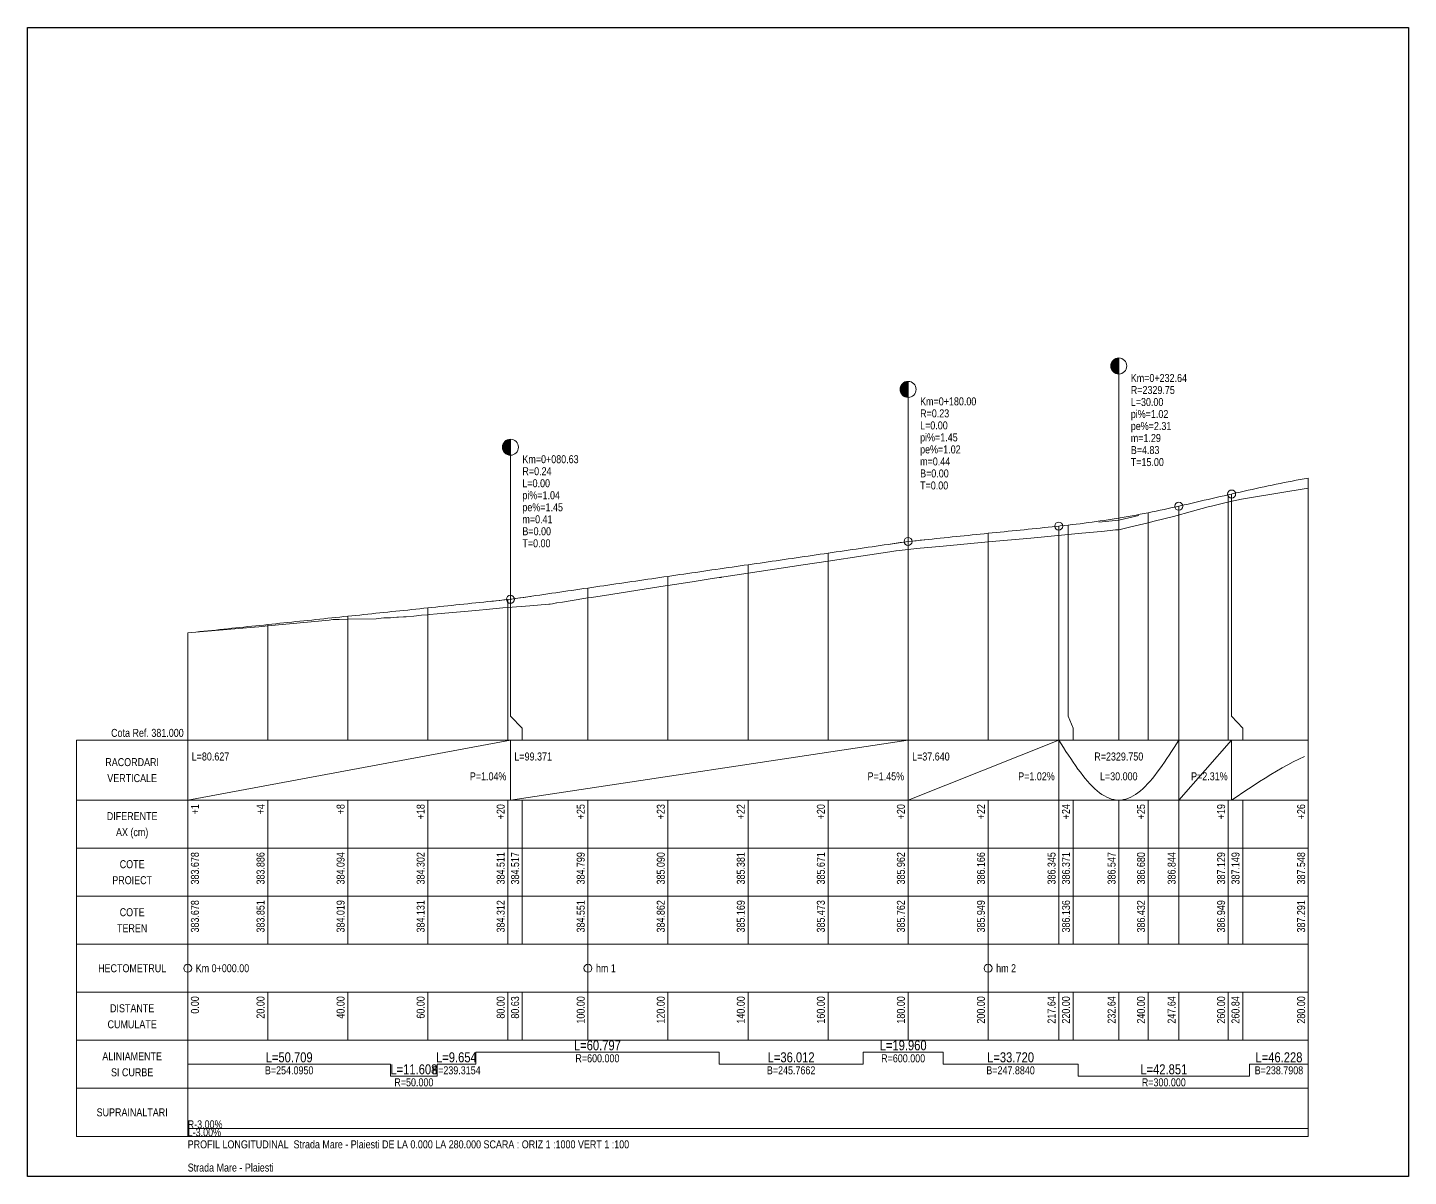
# Model space of a CAD drawing. Extents: x -600 to 1621, y -3670 to 287.
# Drawn here: x 0 to 345, y -2569.1 to -2282.1 of the extents above; entities that cross this region are included whole.
import ezdxf
from ezdxf.enums import TextEntityAlignment as Align

# ---------------------------------------------------------------- set-up
doc = ezdxf.new("R2010")
doc.units = 0
doc.layers.add('ARD-No Plot', color=7, linetype='Continuous', lineweight=0, plot=False)
doc.layers.add('Cartus', color=8, linetype='Continuous')
for name, color, linetype, lineweight in [('L-C. Ref', 7, 'Continuous', 0), ('L-cote-ex', 7, 'Continuous', 0), ('L-Cote-Pr', 7, 'Continuous', 0), ('L-Curbe', 7, 'Continuous', 0), ('L-Cut-Fill', 7, 'Continuous', 0), ('L-Design', 7, 'Continuous', 0), ('L-Exist', 7, 'Continuous', 0), ('L-LINES', 7, 'Continuous', 0), ('L-Pante-Tran', 7, 'Continuous', 0), ('L-rac-Vert', 7, 'Continuous', 0), ('L-TEXT', 7, 'Continuous', 0)]:
    doc.layers.add(name, color=color, linetype=linetype, lineweight=lineweight)
doc.styles.add('Arial', font='arial.ttf', dxfattribs={"width": 0.8})

# ---------------------------------------------------------------- blocks, each defined once
blk = doc.blocks.new('A3_TRANSV_ALIN_TIRENA')
at = {"layer": 'Cartus'}
blk.add_lwpolyline([(0, 0), (0, 287), (345, 287), (345, 0)], close=True, dxfattribs=at)

msp = doc.modelspace()

# ---------------------------------------------------------------- linework, layer by layer
at = {"layer": 'L-Curbe'}
for p, q in [((111.97, -2541.06), (111.97, -2538.06)), ((111.97, -2538.06), (172.77, -2538.06)), ((172.77, -2538.06), (172.77, -2541.06)), ((208.78, -2541.06), (208.78, -2538.06)), ((208.78, -2538.06), (228.74, -2538.06)), ((228.74, -2538.06), (228.74, -2541.06)), ((40, -2541.06), (90.71, -2541.06)), ((90.71, -2541.06), (90.71, -2544.06)), ((102.32, -2544.06), (102.32, -2541.06)), ((102.32, -2541.06), (111.97, -2541.06)), ((172.77, -2541.06), (208.78, -2541.06)), ((228.74, -2541.06), (262.46, -2541.06)), ((262.46, -2541.06), (262.46, -2544.06)), ((305.31, -2544.06), (305.31, -2541.06)), ((305.31, -2541.06), (320, -2541.06)), ((90.71, -2544.06), (102.32, -2544.06)), ((262.46, -2544.06), (305.31, -2544.06))]:
    msp.add_line(p, q, dxfattribs=at)
at = {"layer": 'L-Design'}
msp.add_lwpolyline([(40, -2433.29), (41, -2433.18), (42, -2433.08), (43, -2432.97), (44, -2432.87), (45, -2432.77), (46, -2432.66), (47, -2432.56), (48, -2432.45), (49, -2432.35), (50, -2432.24), (51, -2432.14), (52, -2432.04), (53, -2431.93), (54, -2431.83), (55, -2431.72), (56, -2431.62), (57, -2431.52), (58, -2431.41), (59, -2431.31), (60, -2431.2), (61, -2431.1), (62, -2430.99), (63, -2430.89), (64, -2430.79), (65, -2430.68), (66, -2430.58), (67, -2430.47), (68, -2430.37), (69, -2430.27), (70, -2430.16), (71, -2430.06), (72, -2429.95), (73, -2429.85), (74, -2429.74), (75, -2429.64), (76, -2429.54), (77, -2429.43), (78, -2429.33), (79, -2429.22), (80, -2429.12), (81, -2429.02), (82, -2428.91), (83, -2428.81), (84, -2428.7), (85, -2428.6), (86, -2428.49), (87, -2428.39), (88, -2428.29), (89, -2428.18), (90, -2428.08), (91, -2427.97), (92, -2427.87), (93, -2427.77), (94, -2427.66), (95, -2427.56), (96, -2427.45), (97, -2427.35), (98, -2427.24), (99, -2427.14), (100, -2427.04), (101, -2426.93), (102, -2426.83), (103, -2426.72), (104, -2426.62), (105, -2426.52), (106, -2426.41), (107, -2426.31), (108, -2426.2), (109, -2426.1), (110, -2425.99), (111, -2425.89), (112, -2425.79), (113, -2425.68), (114, -2425.58), (115, -2425.47), (116, -2425.37), (117, -2425.27), (118, -2425.16), (119, -2425.06), (120, -2424.95), (120.63, -2424.89), (121, -2424.83), (122, -2424.69), (123, -2424.54), (124, -2424.4), (125, -2424.25), (126, -2424.11), (127, -2423.96), (128, -2423.82), (129, -2423.67), (130, -2423.53), (131, -2423.38), (132, -2423.23), (133, -2423.09), (134, -2422.94), (135, -2422.8), (136, -2422.65), (137, -2422.51), (138, -2422.36), (139, -2422.22), (140, -2422.07), (141, -2421.93), (142, -2421.78), (143, -2421.64), (144, -2421.49), (145, -2421.34), (146, -2421.2), (147, -2421.05), (148, -2420.91), (149, -2420.76), (150, -2420.62), (151, -2420.47), (152, -2420.33), (153, -2420.18), (154, -2420.04), (155, -2419.89), (156, -2419.75), (157, -2419.6), (158, -2419.45), (159, -2419.31), (160, -2419.16), (161, -2419.02), (162, -2418.87), (163, -2418.73), (164, -2418.58), (165, -2418.44), (166, -2418.29), (167, -2418.15), (168, -2418), (169, -2417.86), (170, -2417.71), (171, -2417.56), (172, -2417.42), (173, -2417.27), (174, -2417.13), (175, -2416.98), (176, -2416.84), (177, -2416.69), (178, -2416.55), (179, -2416.4), (180, -2416.26), (181, -2416.11), (182, -2415.97), (183, -2415.82), (184, -2415.67), (185, -2415.53), (186, -2415.38), (187, -2415.24), (188, -2415.09), (189, -2414.95), (190, -2414.8), (191, -2414.66), (192, -2414.51), (193, -2414.37), (194, -2414.22), (195, -2414.08), (196, -2413.93), (197, -2413.78), (198, -2413.64), (199, -2413.49), (200, -2413.35), (201, -2413.2), (202, -2413.06), (203, -2412.91), (204, -2412.77), (205, -2412.62), (206, -2412.48), (207, -2412.33), (208, -2412.19), (209, -2412.04), (210, -2411.89), (211, -2411.75), (212, -2411.6), (213, -2411.46), (214, -2411.31), (215, -2411.17), (216, -2411.02), (217, -2410.88), (218, -2410.73), (219, -2410.59), (220, -2410.44), (221, -2410.34), (222, -2410.24), (223, -2410.13), (224, -2410.03), (225, -2409.93), (226, -2409.83), (227, -2409.73), (228, -2409.63), (229, -2409.52), (230, -2409.42), (231, -2409.32), (232, -2409.22), (233, -2409.12), (234, -2409.01), (235, -2408.91), (236, -2408.81), (237, -2408.71), (238, -2408.61), (239, -2408.51), (240, -2408.4), (241, -2408.3), (242, -2408.2), (243, -2408.1), (244, -2408), (245, -2407.89), (246, -2407.79), (247, -2407.69), (248, -2407.59), (249, -2407.49), (250, -2407.39), (251, -2407.28), (252, -2407.18), (253, -2407.08), (254, -2406.98), (255, -2406.88), (256, -2406.77), (257, -2406.67), (257.64, -2406.61), (258, -2406.57), (259, -2406.46), (260, -2406.35), (261, -2406.24), (262, -2406.12), (263, -2406), (264, -2405.87), (265, -2405.74), (266, -2405.61), (267, -2405.47), (268, -2405.32), (269, -2405.17), (270, -2405.02), (271, -2404.86), (272, -2404.7), (272.64, -2404.6), (273, -2404.54), (274, -2404.37), (275, -2404.19), (276, -2404.01), (277, -2403.83), (278, -2403.64), (279, -2403.45), (280, -2403.26), (281, -2403.06), (282, -2402.85), (283, -2402.64), (284, -2402.43), (285, -2402.21), (286, -2401.99), (287, -2401.77), (287.64, -2401.62), (288, -2401.54), (289, -2401.31), (290, -2401.08), (291, -2400.85), (292, -2400.61), (293, -2400.38), (294, -2400.15), (295, -2399.92), (296, -2399.69), (297, -2399.46), (298, -2399.23), (299, -2399), (300, -2398.77), (300.84, -2398.58), (301, -2398.54), (302, -2398.31), (303, -2398.08), (304, -2397.86), (305, -2397.64), (306, -2397.42), (307, -2397.2), (308, -2396.98), (309, -2396.77), (310, -2396.56), (311, -2396.35), (312, -2396.15), (313, -2395.94), (314, -2395.74), (315, -2395.54), (316, -2395.35), (317, -2395.15), (318, -2394.96), (319, -2394.77), (320, -2394.59)], dxfattribs=at)
at = {"layer": 'L-Exist'}
for p, q in [((305.31, -2399.56), (320, -2397.15)), ((295.79, -2401.59), (299.1, -2400.81)), ((299.1, -2400.81), (300, -2400.58)), ((300, -2400.58), (300.49, -2400.45)), ((300.49, -2400.45), (300.55, -2400.44)), ((300.49, -2400.45), (300.49, -2400.45)), ((300.49, -2400.45), (300.49, -2400.45)), ((300.55, -2400.44), (303.3, -2399.89)), ((303.3, -2399.89), (305.31, -2399.56)), ((281.5, -2405.38), (286.27, -2404.17)), ((286.27, -2404.17), (291.03, -2402.9)), ((291.03, -2402.9), (294.99, -2401.78)), ((294.99, -2401.78), (295.79, -2401.59)), ((262.46, -2408.47), (267.22, -2408.03)), ((267.22, -2408.03), (268.38, -2407.94)), ((268.38, -2407.94), (271.8, -2407.57)), ((271.8, -2407.57), (271.98, -2407.55)), ((271.98, -2407.55), (272.11, -2407.53)), ((272.11, -2407.53), (272.44, -2407.57)), ((272.44, -2407.57), (272.65, -2407.55)), ((272.44, -2407.57), (272.44, -2407.57)), ((272.65, -2407.55), (274.95, -2406.92)), ((272.65, -2407.55), (272.65, -2407.55)), ((272.65, -2407.55), (272.65, -2407.55)), ((274.95, -2406.92), (276.74, -2406.51)), ((276.74, -2406.51), (280, -2405.75)), ((280, -2405.75), (281.5, -2405.38)), ((228.74, -2411.6), (240, -2410.57)), ((240, -2410.57), (250.63, -2409.6)), ((250.63, -2409.6), (260, -2408.7)), ((260, -2408.7), (262.46, -2408.47)), ((200, -2415.33), (208.78, -2414)), ((208.78, -2414), (215.43, -2412.99)), ((215.43, -2412.99), (216.93, -2412.77)), ((216.93, -2412.77), (216.96, -2412.76)), ((216.96, -2412.76), (216.96, -2412.76)), ((216.96, -2412.76), (216.96, -2412.76)), ((216.96, -2412.76), (216.96, -2412.76)), ((216.96, -2412.76), (216.98, -2412.76)), ((216.98, -2412.76), (220, -2412.44)), ((216.98, -2412.76), (216.98, -2412.76)), ((220, -2412.44), (222.09, -2412.23)), ((222.09, -2412.23), (228.74, -2411.6)), ((173.98, -2419.29), (180, -2418.37)), ((180, -2418.37), (193.78, -2416.28)), ((193.78, -2416.28), (200, -2415.33)), ((152.5, -2422.6), (159.26, -2421.55)), ((159.26, -2421.55), (160, -2421.44)), ((160, -2421.44), (166.01, -2420.51)), ((166.01, -2420.51), (171.08, -2419.73)), ((171.08, -2419.73), (172.77, -2419.47)), ((171.08, -2419.73), (171.08, -2419.73)), ((172.77, -2419.47), (173.24, -2419.4)), ((173.24, -2419.4), (173.32, -2419.38)), ((173.32, -2419.38), (173.43, -2419.36)), ((173.32, -2419.38), (173.32, -2419.38)), ((173.43, -2419.36), (173.98, -2419.29)), ((173.43, -2419.36), (173.43, -2419.36)), ((133.61, -2425.58), (138.99, -2424.71)), ((138.99, -2424.71), (140, -2424.55)), ((140, -2424.55), (140.88, -2424.41)), ((140.88, -2424.41), (140.89, -2424.41)), ((140.89, -2424.41), (145.75, -2423.65)), ((145.75, -2423.65), (152.5, -2422.6)), ((98.45, -2428.89), (100, -2428.75)), ((100, -2428.75), (100.38, -2428.72)), ((100.38, -2428.72), (102.32, -2428.54)), ((102.32, -2428.54), (111.97, -2427.65)), ((111.97, -2427.65), (115.39, -2427.34)), ((115.39, -2427.34), (118.73, -2427.05)), ((118.73, -2427.05), (120, -2426.94)), ((120, -2426.94), (125.48, -2426.49)), ((125.48, -2426.49), (130.27, -2426.12)), ((130.27, -2426.12), (130.59, -2426.1)), ((130.59, -2426.1), (131.18, -2426.01)), ((131.18, -2426.01), (132.13, -2425.79)), ((132.13, -2425.79), (132.24, -2425.78)), ((132.24, -2425.78), (133.61, -2425.58)), ((40, -2433.29), (56.71, -2431.85)), ((56.71, -2431.85), (57.77, -2431.75)), ((57.77, -2431.75), (59.23, -2431.63)), ((59.23, -2431.63), (60, -2431.55)), ((60, -2431.55), (75.38, -2430.08)), ((75.38, -2430.08), (76.25, -2429.97)), ((75.38, -2430.08), (75.38, -2430.08)), ((76.25, -2429.97), (77.82, -2429.9)), ((76.25, -2429.97), (76.25, -2429.97)), ((77.82, -2429.9), (80, -2429.87)), ((80, -2429.87), (87.08, -2429.76)), ((87.08, -2429.76), (88.99, -2429.53)), ((87.08, -2429.76), (87.08, -2429.76)), ((88.99, -2429.53), (90.71, -2429.48)), ((90.71, -2429.48), (91.34, -2429.47)), ((91.34, -2429.47), (92.26, -2429.31)), ((91.34, -2429.47), (91.34, -2429.47)), ((92.26, -2429.31), (92.64, -2429.31)), ((92.64, -2429.31), (93.89, -2429.3)), ((93.89, -2429.3), (94.58, -2429.24)), ((94.58, -2429.24), (96.51, -2429.07)), ((96.51, -2429.07), (98.45, -2428.89)), ((40, -2433.29), (40, -2433.29)), ((40, -2433.29), (40, -2433.29))]:
    msp.add_line(p, q, dxfattribs=at)
at = {"layer": 'L-LINES'}
for p, q in [((320, -2460.06), (320, -2394.59)), ((300, -2460.06), (300, -2398.77)), ((300.84, -2454.06), (300.84, -2398.58)), ((272.64, -2460.06), (272.64, -2404.6)), ((280, -2460.06), (280, -2403.26)), ((287.64, -2460.06), (287.64, -2401.62)), ((257.64, -2460.06), (257.64, -2406.61)), ((260, -2454.06), (260, -2406.35)), ((220, -2460.06), (220, -2410.44)), ((240, -2460.06), (240, -2408.4)), ((200, -2460.06), (200, -2413.35)), ((180, -2460.06), (180, -2416.26)), ((160, -2460.06), (160, -2419.16)), ((120, -2460.06), (120, -2424.95)), ((120.63, -2454.06), (120.63, -2424.89)), ((140, -2460.06), (140, -2422.07)), ((100, -2460.06), (100, -2427.04)), ((60, -2460.06), (60, -2431.2)), ((80, -2460.06), (80, -2429.12)), ((40, -2460.06), (40, -2433.29)), ((123.6, -2457.06), (120.63, -2454.06)), ((261.24, -2457.06), (260, -2454.06)), ((303.6, -2457.06), (300.84, -2454.06)), ((123.6, -2460.06), (123.6, -2457.06)), ((261.24, -2460.06), (261.24, -2457.06)), ((303.6, -2460.06), (303.6, -2457.06)), ((12.24, -2475.06), (12.24, -2460.06)), ((12.24, -2460.06), (40, -2460.06)), ((40, -2460.06), (320, -2460.06)), ((40, -2475.06), (40, -2460.06)), ((320, -2475.06), (320, -2460.06)), ((12.24, -2487.06), (12.24, -2475.06)), ((12.24, -2475.06), (40, -2475.06)), ((40, -2475.06), (12.24, -2475.06)), ((40, -2475.06), (320, -2475.06)), ((40, -2487.06), (40, -2475.06)), ((40, -2475.06), (320, -2475.06)), ((40, -2487.06), (40, -2475.06)), ((60, -2487.06), (60, -2475.06)), ((80, -2487.06), (80, -2475.06)), ((100, -2487.06), (100, -2475.06)), ((120, -2487.06), (120, -2475.06)), ((123.6, -2487.06), (123.6, -2475.06)), ((140, -2487.06), (140, -2475.06)), ((160, -2487.06), (160, -2475.06)), ((180, -2487.06), (180, -2475.06)), ((200, -2487.06), (200, -2475.06)), ((220, -2487.06), (220, -2475.06)), ((240, -2487.06), (240, -2475.06)), ((257.64, -2487.06), (257.64, -2475.06)), ((261.24, -2487.06), (261.24, -2475.06)), ((272.64, -2487.06), (272.64, -2475.06)), ((280, -2487.06), (280, -2475.06)), ((287.64, -2487.06), (287.64, -2475.06)), ((300, -2487.06), (300, -2475.06)), ((303.6, -2487.06), (303.6, -2475.06)), ((320, -2487.06), (320, -2475.06)), ((320, -2487.06), (320, -2475.06)), ((12.24, -2499.06), (12.24, -2487.06)), ((12.24, -2487.06), (40, -2487.06)), ((40, -2487.06), (12.24, -2487.06)), ((40, -2487.06), (320, -2487.06)), ((40, -2487.06), (320, -2487.06)), ((40, -2499.06), (40, -2487.06)), ((60, -2499.06), (60, -2487.06)), ((80, -2499.06), (80, -2487.06)), ((100, -2499.06), (100, -2487.06)), ((120, -2499.06), (120, -2487.06)), ((123.6, -2499.06), (123.6, -2487.06)), ((140, -2499.06), (140, -2487.06)), ((160, -2499.06), (160, -2487.06)), ((180, -2499.06), (180, -2487.06)), ((200, -2499.06), (200, -2487.06)), ((220, -2499.06), (220, -2487.06)), ((240, -2499.06), (240, -2487.06)), ((257.64, -2499.06), (257.64, -2487.06)), ((261.24, -2499.06), (261.24, -2487.06)), ((272.64, -2499.06), (272.64, -2487.06)), ((280, -2499.06), (280, -2487.06)), ((287.64, -2499.06), (287.64, -2487.06)), ((300, -2499.06), (300, -2487.06)), ((303.6, -2499.06), (303.6, -2487.06)), ((320, -2499.06), (320, -2487.06)), ((12.24, -2511.06), (12.24, -2499.06)), ((12.24, -2499.06), (40, -2499.06)), ((40, -2499.06), (12.24, -2499.06)), ((40, -2499.06), (320, -2499.06)), ((40, -2499.06), (320, -2499.06)), ((40, -2511.06), (40, -2499.06)), ((60, -2511.06), (60, -2499.06)), ((80, -2511.06), (80, -2499.06)), ((100, -2511.06), (100, -2499.06)), ((120, -2511.06), (120, -2499.06)), ((123.6, -2511.06), (123.6, -2499.06)), ((140, -2511.06), (140, -2499.06)), ((160, -2511.06), (160, -2499.06)), ((180, -2511.06), (180, -2499.06)), ((200, -2511.06), (200, -2499.06)), ((220, -2511.06), (220, -2499.06)), ((240, -2511.06), (240, -2499.06)), ((257.64, -2511.06), (257.64, -2499.06)), ((261.24, -2511.06), (261.24, -2499.06)), ((272.64, -2511.06), (272.64, -2499.06)), ((280, -2511.06), (280, -2499.06)), ((287.64, -2511.06), (287.64, -2499.06)), ((300, -2511.06), (300, -2499.06)), ((303.6, -2511.06), (303.6, -2499.06)), ((320, -2511.06), (320, -2499.06)), ((12.24, -2523.06), (12.24, -2511.06)), ((12.24, -2511.06), (40, -2511.06)), ((40, -2511.06), (12.24, -2511.06)), ((40, -2511.06), (320, -2511.06)), ((40, -2523.06), (40, -2511.06)), ((40, -2523.06), (40, -2511.06)), ((40, -2511.06), (320, -2511.06)), ((140, -2523.06), (140, -2511.06)), ((240, -2523.06), (240, -2511.06)), ((320, -2523.06), (320, -2511.06)), ((12.24, -2535.06), (12.24, -2523.06)), ((12.24, -2523.06), (40, -2523.06)), ((40, -2523.06), (12.24, -2523.06)), ((40, -2523.06), (320, -2523.06)), ((40, -2523.06), (320, -2523.06)), ((40, -2535.06), (40, -2523.06)), ((60, -2535.06), (60, -2523.06)), ((80, -2535.06), (80, -2523.06)), ((100, -2535.06), (100, -2523.06)), ((120, -2535.06), (120, -2523.06)), ((123.6, -2535.06), (123.6, -2523.06)), ((140, -2535.06), (140, -2523.06)), ((160, -2535.06), (160, -2523.06)), ((180, -2535.06), (180, -2523.06)), ((200, -2535.06), (200, -2523.06)), ((220, -2535.06), (220, -2523.06)), ((240, -2535.06), (240, -2523.06)), ((257.64, -2535.06), (257.64, -2523.06)), ((261.24, -2535.06), (261.24, -2523.06)), ((272.64, -2535.06), (272.64, -2523.06)), ((280, -2535.06), (280, -2523.06)), ((287.64, -2535.06), (287.64, -2523.06)), ((300, -2535.06), (300, -2523.06)), ((303.6, -2535.06), (303.6, -2523.06)), ((320, -2535.06), (320, -2523.06)), ((12.24, -2547.06), (12.24, -2535.06)), ((12.24, -2535.06), (40, -2535.06)), ((40, -2535.06), (12.24, -2535.06)), ((40, -2535.06), (320, -2535.06)), ((40, -2547.06), (40, -2535.06)), ((40, -2535.06), (320, -2535.06)), ((320, -2547.06), (320, -2535.06)), ((12.24, -2559.06), (12.24, -2547.06)), ((12.24, -2547.06), (40, -2547.06)), ((40, -2547.06), (12.24, -2547.06)), ((40, -2547.06), (320, -2547.06)), ((40, -2559.06), (40, -2547.06)), ((40, -2547.06), (320, -2547.06)), ((320, -2559.06), (320, -2547.06)), ((40, -2559.06), (12.24, -2559.06)), ((40, -2559.06), (320, -2559.06))]:
    msp.add_line(p, q, dxfattribs=at)
for centre in [(40, -2517.06), (140, -2517.06), (240, -2517.06)]:
    msp.add_circle(centre, 1, dxfattribs=at)
at = {"layer": 'L-Pante-Tran'}
for p, q in [((40, -2557.06), (60, -2557.06)), ((40, -2557.06), (60, -2557.06)), ((60, -2557.06), (80, -2557.06)), ((60, -2557.06), (80, -2557.06)), ((80, -2557.06), (100, -2557.06)), ((80, -2557.06), (100, -2557.06)), ((100, -2557.06), (120, -2557.06)), ((100, -2557.06), (120, -2557.06)), ((120, -2557.06), (140, -2557.06)), ((120, -2557.06), (140, -2557.06)), ((140, -2557.06), (160, -2557.06)), ((140, -2557.06), (160, -2557.06)), ((160, -2557.06), (180, -2557.06)), ((160, -2557.06), (180, -2557.06)), ((180, -2557.06), (200, -2557.06)), ((180, -2557.06), (200, -2557.06)), ((200, -2557.06), (220, -2557.06)), ((200, -2557.06), (220, -2557.06)), ((220, -2557.06), (240, -2557.06)), ((220, -2557.06), (240, -2557.06)), ((240, -2557.06), (260, -2557.06)), ((240, -2557.06), (260, -2557.06)), ((260, -2557.06), (280, -2557.06)), ((260, -2557.06), (280, -2557.06)), ((280, -2557.06), (300, -2557.06)), ((280, -2557.06), (300, -2557.06)), ((300, -2557.06), (320, -2557.06)), ((300, -2557.06), (320, -2557.06))]:
    msp.add_line(p, q, dxfattribs=at)
at = {"layer": 'L-rac-Vert'}
for p, q in [((270.64, -2366.52), (270.64, -2366.67)), ((270.65, -2366.36), (270.65, -2366.83)), ((270.65, -2366.44), (270.65, -2366.75)), ((270.67, -2366.28), (270.67, -2366.91)), ((270.68, -2366.21), (270.68, -2366.99)), ((270.7, -2366.13), (270.7, -2367.06)), ((270.72, -2366.05), (270.72, -2367.14)), ((270.74, -2365.98), (270.74, -2367.21)), ((270.76, -2365.9), (270.76, -2367.29)), ((270.79, -2365.83), (270.79, -2367.36)), ((270.82, -2365.76), (270.82, -2367.43)), ((270.86, -2365.69), (270.86, -2367.5)), ((270.9, -2365.62), (270.9, -2367.57)), ((270.94, -2365.55), (270.94, -2367.64)), ((270.98, -2365.49), (270.98, -2367.71)), ((271.02, -2365.42), (271.02, -2367.77)), ((271.07, -2365.36), (271.07, -2367.83)), ((271.12, -2365.3), (271.12, -2367.9)), ((271.17, -2365.24), (271.17, -2367.95)), ((271.23, -2365.18), (271.23, -2368.01)), ((271.28, -2365.13), (271.28, -2368.06)), ((271.34, -2365.08), (271.34, -2368.12)), ((271.4, -2365.03), (271.4, -2368.17)), ((271.47, -2364.98), (271.47, -2368.21)), ((271.53, -2364.93), (271.53, -2368.26)), ((271.6, -2364.89), (271.6, -2368.3)), ((271.66, -2364.85), (271.66, -2368.34)), ((271.73, -2364.81), (271.73, -2368.38)), ((271.8, -2364.78), (271.8, -2368.41)), ((271.88, -2364.75), (271.88, -2368.44)), ((271.95, -2364.72), (271.95, -2368.47)), ((272.02, -2364.69), (272.02, -2368.5)), ((272.1, -2364.67), (272.1, -2368.52)), ((272.17, -2364.65), (272.17, -2368.54)), ((272.25, -2364.63), (272.25, -2368.56)), ((272.33, -2364.62), (272.33, -2368.57)), ((272.41, -2364.61), (272.41, -2368.58)), ((272.48, -2364.6), (272.48, -2368.59)), ((272.56, -2364.6), (272.56, -2368.59)), ((272.64, -2405.08), (272.64, -2364.6)), ((218, -2372.36), (218, -2372.52)), ((218.01, -2372.21), (218.01, -2372.68)), ((218.01, -2372.28), (218.01, -2372.6)), ((218.02, -2372.13), (218.02, -2372.75)), ((218.04, -2372.05), (218.04, -2372.83)), ((218.06, -2371.97), (218.06, -2372.91)), ((218.08, -2371.9), (218.08, -2372.98)), ((218.1, -2371.82), (218.1, -2373.06)), ((218.12, -2371.75), (218.12, -2373.13)), ((218.15, -2371.68), (218.15, -2373.21)), ((218.18, -2371.6), (218.18, -2373.28)), ((218.22, -2371.53), (218.22, -2373.35)), ((218.26, -2371.46), (218.26, -2373.42)), ((218.29, -2371.4), (218.29, -2373.49)), ((218.34, -2371.33), (218.34, -2373.55)), ((218.38, -2371.26), (218.38, -2373.62)), ((218.43, -2371.2), (218.43, -2373.68)), ((218.48, -2371.14), (218.48, -2373.74)), ((218.53, -2371.08), (218.53, -2373.8)), ((218.59, -2371.03), (218.59, -2373.85)), ((218.64, -2370.97), (218.64, -2373.91)), ((218.7, -2370.92), (218.7, -2373.96)), ((218.76, -2370.87), (218.76, -2374.01)), ((218.82, -2370.82), (218.82, -2374.06)), ((218.89, -2370.78), (218.89, -2374.1)), ((218.96, -2370.74), (218.96, -2374.15)), ((219.02, -2370.7), (219.02, -2374.19)), ((219.09, -2370.66), (219.09, -2374.22)), ((219.16, -2370.62), (219.16, -2374.26)), ((219.23, -2370.59), (219.23, -2374.29)), ((219.31, -2370.56), (219.31, -2374.32)), ((219.38, -2370.54), (219.38, -2374.34)), ((219.46, -2370.52), (219.46, -2374.37)), ((219.53, -2370.5), (219.53, -2374.39)), ((219.61, -2370.48), (219.61, -2374.4)), ((219.69, -2370.47), (219.69, -2374.42)), ((219.76, -2370.45), (219.76, -2374.43)), ((219.84, -2370.45), (219.84, -2374.43)), ((219.92, -2370.44), (219.92, -2374.44)), ((220, -2410.44), (220, -2370.44)), ((118.63, -2386.73), (118.63, -2387.04)), ((118.63, -2386.81), (118.63, -2386.97)), ((118.64, -2386.65), (118.64, -2387.12)), ((118.65, -2386.57), (118.65, -2387.2)), ((118.67, -2386.5), (118.67, -2387.28)), ((118.68, -2386.42), (118.68, -2387.35)), ((118.7, -2386.34), (118.7, -2387.43)), ((118.73, -2386.27), (118.73, -2387.51)), ((118.75, -2386.2), (118.75, -2387.58)), ((118.78, -2386.12), (118.78, -2387.65)), ((118.81, -2386.05), (118.81, -2387.72)), ((118.85, -2385.98), (118.85, -2387.8)), ((118.88, -2385.91), (118.88, -2387.86)), ((118.92, -2385.84), (118.92, -2387.93)), ((118.97, -2385.78), (118.97, -2388)), ((119.01, -2385.71), (119.01, -2388.06)), ((119.06, -2385.65), (119.06, -2388.13)), ((119.11, -2385.59), (119.11, -2388.19)), ((119.16, -2385.53), (119.16, -2388.25)), ((119.21, -2385.47), (119.21, -2388.3)), ((119.27, -2385.42), (119.27, -2388.36)), ((119.33, -2385.37), (119.33, -2388.41)), ((119.39, -2385.32), (119.39, -2388.46)), ((119.45, -2385.27), (119.45, -2388.51)), ((119.52, -2385.22), (119.52, -2388.55)), ((119.58, -2385.18), (119.58, -2388.59)), ((119.65, -2385.14), (119.65, -2388.63)), ((119.72, -2385.11), (119.72, -2388.67)), ((119.79, -2385.07), (119.79, -2388.7)), ((119.86, -2385.04), (119.86, -2388.74)), ((119.94, -2385.01), (119.94, -2388.76)), ((120.01, -2384.99), (120.01, -2388.79)), ((120.09, -2384.96), (120.09, -2388.81)), ((120.16, -2384.94), (120.16, -2388.83)), ((120.24, -2384.93), (120.24, -2388.85)), ((120.32, -2384.91), (120.32, -2388.86)), ((120.39, -2384.9), (120.39, -2388.87)), ((120.47, -2384.89), (120.47, -2388.88)), ((120.55, -2384.89), (120.55, -2388.89)), ((120.63, -2424.89), (120.63, -2384.89)), ((272.64, -2405.08), (277.64, -2403.93)), ((267.64, -2405.59), (272.64, -2405.08)), ((215, -2411.17), (220, -2410.44)), ((220, -2410.44), (225, -2409.93)), ((115.63, -2425.41), (120.63, -2424.89)), ((120.63, -2424.89), (125.63, -2424.16)), ((40, -2475.06), (40, -2460.06)), ((40, -2460.06), (40, -2461)), ((40, -2475.06), (120.63, -2460.06)), ((40, -2461), (40, -2461.94)), ((40, -2461.94), (40, -2462.87)), ((40, -2462.87), (40, -2463.79)), ((120.63, -2475.06), (120.63, -2460.06)), ((120.63, -2475.06), (120.63, -2460.06)), ((120.63, -2461), (120.63, -2460.06)), ((120.63, -2460.06), (120.63, -2461)), ((120.63, -2475.06), (220, -2460.06)), ((120.63, -2461.94), (120.63, -2461)), ((120.63, -2461), (120.63, -2461.94)), ((120.63, -2462.87), (120.63, -2461.94)), ((120.63, -2461.94), (120.63, -2462.87)), ((120.63, -2463.79), (120.63, -2462.87)), ((120.63, -2462.87), (120.63, -2463.79)), ((220, -2475.06), (220, -2460.06)), ((220, -2475.06), (220, -2460.06)), ((220, -2460.06), (220, -2460.09)), ((220, -2460.09), (220, -2460.06)), ((220, -2475.06), (257.64, -2460.06)), ((220, -2460.09), (220, -2460.18)), ((220, -2460.18), (220, -2460.09)), ((220, -2460.18), (220, -2460.33)), ((220, -2460.33), (220, -2460.18)), ((220, -2460.33), (220, -2460.53)), ((220, -2460.53), (220, -2460.33)), ((220, -2460.53), (220, -2460.8)), ((220, -2460.8), (220, -2460.53)), ((220, -2460.8), (220, -2461.11)), ((220, -2461.11), (220, -2460.8)), ((220, -2461.11), (220, -2461.49)), ((220, -2461.49), (220, -2461.11)), ((220, -2461.49), (220, -2461.92)), ((220, -2461.92), (220, -2461.49)), ((220, -2461.92), (220, -2462.4)), ((220, -2462.4), (220, -2461.92)), ((220, -2462.4), (220, -2462.93)), ((220, -2462.93), (220, -2462.4)), ((220, -2462.93), (220, -2463.5)), ((220, -2463.5), (220, -2462.93)), ((257.64, -2475.06), (257.64, -2460.06)), ((258.24, -2461), (257.64, -2460.06)), ((258.84, -2461.94), (258.24, -2461)), ((259.44, -2462.87), (258.84, -2461.94)), ((260.04, -2463.79), (259.44, -2462.87)), ((285.84, -2462.87), (285.24, -2463.79)), ((286.44, -2461.94), (285.84, -2462.87)), ((287.04, -2461), (286.44, -2461.94)), ((287.64, -2460.06), (287.04, -2461)), ((287.64, -2475.06), (287.64, -2460.06)), ((287.64, -2475.06), (300.84, -2460.06)), ((300.84, -2475.06), (300.84, -2460.06)), ((40, -2463.79), (40, -2464.7)), ((40, -2464.7), (40, -2465.58)), ((40, -2465.58), (40, -2466.45)), ((40, -2466.45), (40, -2467.29)), ((120.63, -2464.7), (120.63, -2463.79)), ((120.63, -2463.79), (120.63, -2464.7)), ((120.63, -2465.58), (120.63, -2464.7)), ((120.63, -2464.7), (120.63, -2465.58)), ((120.63, -2466.45), (120.63, -2465.58)), ((120.63, -2465.58), (120.63, -2466.45)), ((120.63, -2467.29), (120.63, -2466.45)), ((120.63, -2466.45), (120.63, -2467.29)), ((220, -2463.5), (220, -2464.13)), ((220, -2464.13), (220, -2463.5)), ((220, -2464.13), (220, -2464.79)), ((220, -2464.79), (220, -2464.13)), ((220, -2464.79), (220, -2465.5)), ((220, -2465.5), (220, -2464.79)), ((220, -2465.5), (220, -2466.24)), ((220, -2466.24), (220, -2465.5)), ((220, -2466.24), (220, -2467.02)), ((220, -2467.02), (220, -2466.24)), ((260.64, -2464.7), (260.04, -2463.79)), ((261.24, -2465.58), (260.64, -2464.7)), ((261.84, -2466.45), (261.24, -2465.58)), ((262.44, -2467.29), (261.84, -2466.45)), ((283.44, -2466.45), (282.84, -2467.29)), ((284.04, -2465.58), (283.44, -2466.45)), ((284.64, -2464.7), (284.04, -2465.58)), ((285.24, -2463.79), (284.64, -2464.7)), ((314.84, -2466.24), (313.44, -2467.02)), ((316.24, -2465.5), (314.84, -2466.24)), ((317.64, -2464.79), (316.24, -2465.5)), ((319.04, -2464.13), (317.64, -2464.79)), ((40, -2467.29), (40, -2468.1)), ((40, -2468.1), (40, -2468.88)), ((40, -2468.88), (40, -2469.62)), ((40, -2469.62), (40, -2470.33)), ((120.63, -2468.1), (120.63, -2467.29)), ((120.63, -2467.29), (120.63, -2468.1)), ((120.63, -2468.88), (120.63, -2468.1)), ((120.63, -2468.1), (120.63, -2468.88)), ((120.63, -2469.62), (120.63, -2468.88)), ((120.63, -2468.88), (120.63, -2469.62)), ((120.63, -2470.33), (120.63, -2469.62)), ((120.63, -2469.62), (120.63, -2470.33)), ((220, -2467.02), (220, -2467.84)), ((220, -2467.84), (220, -2467.02)), ((220, -2467.84), (220, -2468.67)), ((220, -2468.67), (220, -2467.84)), ((220, -2468.67), (220, -2469.54)), ((220, -2469.54), (220, -2468.67)), ((220, -2469.54), (220, -2470.43)), ((220, -2470.43), (220, -2469.54)), ((263.04, -2468.1), (262.44, -2467.29)), ((263.64, -2468.88), (263.04, -2468.1)), ((264.24, -2469.62), (263.64, -2468.88)), ((264.84, -2470.33), (264.24, -2469.62)), ((281.04, -2469.62), (280.44, -2470.33)), ((281.64, -2468.88), (281.04, -2469.62)), ((282.24, -2468.1), (281.64, -2468.88)), ((282.84, -2467.29), (282.24, -2468.1)), ((309.24, -2469.54), (307.84, -2470.43)), ((310.64, -2468.67), (309.24, -2469.54)), ((312.04, -2467.84), (310.64, -2468.67)), ((313.44, -2467.02), (312.04, -2467.84)), ((40, -2470.33), (40, -2471)), ((40, -2471), (40, -2471.62)), ((40, -2471.62), (40, -2472.2)), ((40, -2472.2), (40, -2472.73)), ((40, -2472.73), (40, -2473.21)), ((40, -2473.21), (40, -2473.63)), ((40, -2473.63), (40, -2474.01)), ((120.63, -2471), (120.63, -2470.33)), ((120.63, -2470.33), (120.63, -2471)), ((120.63, -2471.62), (120.63, -2471)), ((120.63, -2471), (120.63, -2471.62)), ((120.63, -2472.2), (120.63, -2471.62)), ((120.63, -2471.62), (120.63, -2472.2)), ((120.63, -2472.73), (120.63, -2472.2)), ((120.63, -2472.2), (120.63, -2472.73)), ((120.63, -2473.21), (120.63, -2472.73)), ((120.63, -2472.73), (120.63, -2473.21)), ((120.63, -2473.63), (120.63, -2473.21)), ((120.63, -2473.21), (120.63, -2473.63)), ((120.63, -2474.01), (120.63, -2473.63)), ((120.63, -2473.63), (120.63, -2474.01)), ((220, -2470.43), (220, -2471.33)), ((220, -2471.33), (220, -2470.43)), ((220, -2471.33), (220, -2472.25)), ((220, -2472.25), (220, -2471.33)), ((220, -2472.25), (220, -2473.18)), ((220, -2473.18), (220, -2472.25)), ((220, -2473.18), (220, -2474.12)), ((220, -2474.12), (220, -2473.18)), ((265.44, -2471), (264.84, -2470.33)), ((266.04, -2471.62), (265.44, -2471)), ((266.64, -2472.2), (266.04, -2471.62)), ((267.24, -2472.73), (266.64, -2472.2)), ((267.84, -2473.21), (267.24, -2472.73)), ((268.44, -2473.63), (267.84, -2473.21)), ((269.04, -2474.01), (268.44, -2473.63)), ((276.84, -2473.63), (276.24, -2474.01)), ((277.44, -2473.21), (276.84, -2473.63)), ((278.04, -2472.73), (277.44, -2473.21)), ((278.64, -2472.2), (278.04, -2472.73)), ((279.24, -2471.62), (278.64, -2472.2)), ((279.84, -2471), (279.24, -2471.62)), ((280.44, -2470.33), (279.84, -2471)), ((303.64, -2473.18), (302.24, -2474.12)), ((305.04, -2472.25), (303.64, -2473.18)), ((306.44, -2471.33), (305.04, -2472.25)), ((307.84, -2470.43), (306.44, -2471.33)), ((40, -2474.01), (40, -2474.33)), ((40, -2474.33), (40, -2474.59)), ((40, -2474.59), (40, -2474.8)), ((40, -2474.8), (40, -2474.94)), ((40, -2474.94), (40, -2475.03)), ((40, -2475.03), (40, -2475.06)), ((120.63, -2474.33), (120.63, -2474.01)), ((120.63, -2474.01), (120.63, -2474.33)), ((120.63, -2474.59), (120.63, -2474.33)), ((120.63, -2474.33), (120.63, -2474.59)), ((120.63, -2474.8), (120.63, -2474.59)), ((120.63, -2474.59), (120.63, -2474.8)), ((120.63, -2474.94), (120.63, -2474.8)), ((120.63, -2474.8), (120.63, -2474.94)), ((120.63, -2475.03), (120.63, -2474.94)), ((120.63, -2474.94), (120.63, -2475.03)), ((120.63, -2475.06), (120.63, -2475.03)), ((120.63, -2475.03), (120.63, -2475.06)), ((220, -2474.12), (220, -2475.06)), ((220, -2475.06), (220, -2474.12)), ((269.64, -2474.33), (269.04, -2474.01)), ((270.24, -2474.59), (269.64, -2474.33)), ((270.84, -2474.8), (270.24, -2474.59)), ((271.44, -2474.94), (270.84, -2474.8)), ((272.04, -2475.03), (271.44, -2474.94)), ((272.64, -2475.06), (272.04, -2475.03)), ((273.24, -2475.03), (272.64, -2475.06)), ((273.84, -2474.94), (273.24, -2475.03)), ((274.44, -2474.8), (273.84, -2474.94)), ((275.04, -2474.59), (274.44, -2474.8)), ((275.64, -2474.33), (275.04, -2474.59)), ((276.24, -2474.01), (275.64, -2474.33)), ((302.24, -2474.12), (300.84, -2475.06))]:
    msp.add_line(p, q, dxfattribs=at)
for centre, radius in [((272.64, -2366.6), 2), ((220, -2372.44), 2), ((120.63, -2386.89), 2), ((300.84, -2398.58), 1), ((287.64, -2401.62), 1), ((257.64, -2406.61), 1), ((220, -2410.44), 1), ((220, -2410.44), 1), ((120.63, -2424.89), 1), ((120.63, -2424.89), 1)]:
    msp.add_circle(centre, radius, dxfattribs=at)

# ---------------------------------------------------------------- block references
at = {"layer": 'L-LINES'}
msp.add_blockref('A3_TRANSV_ALIN_TIRENA', (0, -2569.06), dxfattribs=at)

# ---------------------------------------------------------------- texts
at = {"layer": 'ARD-No Plot', "style": 'Arial', "width": 0.8}
msp.add_text('Strada Mare - Plaiesti', height=2, dxfattribs=at).set_placement((40, -2567.86))
at = {"layer": 'L-C. Ref', "style": 'Arial', "width": 0.8}
msp.add_text('Cota Ref. 381.000', height=2, dxfattribs=at).set_placement((39, -2459.26), align=Align.RIGHT)
at = {"layer": 'L-cote-ex', "style": 'Arial', "width": 0.8}
for s, p in [('383.678', (42.8, -2500.06)), ('383.678', (42.8, -2500.06)), ('383.678', (42.8, -2500.06)), ('383.851', (59.2, -2500.06)), ('384.019', (79.2, -2500.06)), ('384.131', (99.2, -2500.06)), ('384.312', (119.2, -2500.06)), ('384.551', (139.2, -2500.06)), ('384.862', (159.2, -2500.06)), ('385.169', (179.2, -2500.06)), ('385.473', (199.2, -2500.06)), ('385.762', (219.2, -2500.06)), ('385.949', (239.2, -2500.06)), ('386.136', (260.44, -2500.06)), ('386.432', (279.2, -2500.06)), ('386.949', (299.2, -2500.06)), ('387.291', (319.2, -2500.06))]:
    msp.add_text(s, height=2, rotation=90, dxfattribs=at).set_placement(p, align=Align.RIGHT)
at = {"layer": 'L-Cote-Pr', "style": 'Arial', "width": 0.8}
for s, p in [('COTE', (26.12, -2492.06)), ('PROIECT', (26.12, -2496.06))]:
    msp.add_text(s, height=2, dxfattribs=at).set_placement(p, align=Align.CENTER)
for s, p in [('383.678', (42.8, -2488.06)), ('383.886', (59.2, -2488.06)), ('384.094', (79.2, -2488.06)), ('384.302', (99.2, -2488.06)), ('384.511', (119.2, -2488.06)), ('384.517', (122.8, -2488.06)), ('384.799', (139.2, -2488.06)), ('385.090', (159.2, -2488.06)), ('385.381', (179.2, -2488.06)), ('385.671', (199.2, -2488.06)), ('385.962', (219.2, -2488.06)), ('386.166', (239.2, -2488.06)), ('386.345', (256.84, -2488.06)), ('386.371', (260.44, -2488.06)), ('386.547', (271.84, -2488.06)), ('386.680', (279.2, -2488.06)), ('386.844', (286.84, -2488.06)), ('387.129', (299.2, -2488.06)), ('387.149', (302.8, -2488.06)), ('387.548', (319.2, -2488.06))]:
    msp.add_text(s, height=2, rotation=90, dxfattribs=at).set_placement(p, align=Align.RIGHT)
at = {"layer": 'L-Cut-Fill', "style": 'Arial', "width": 0.8}
for s, p in [('+1', (42.8, -2476.06)), ('+4', (59.2, -2476.06)), ('+8', (79.2, -2476.06)), ('+18', (99.2, -2476.06)), ('+20', (119.2, -2476.06)), ('+25', (139.2, -2476.06)), ('+23', (159.2, -2476.06)), ('+22', (179.2, -2476.06)), ('+20', (199.2, -2476.06)), ('+20', (219.2, -2476.06)), ('+22', (239.2, -2476.06)), ('+24', (260.44, -2476.06)), ('+25', (279.2, -2476.06)), ('+19', (299.2, -2476.06)), ('+26', (319.2, -2476.06))]:
    msp.add_text(s, height=2, rotation=90, dxfattribs=at).set_placement(p, align=Align.RIGHT)
for s, p in [('DIFERENTE', (26.12, -2480.06)), ('AX (cm)', (26.12, -2484.06))]:
    msp.add_text(s, height=2, dxfattribs=at).set_placement(p, align=Align.CENTER)
at = {"layer": 'L-rac-Vert', "style": 'Arial', "width": 0.8}
for s, p in [('Km=0+232.64', (275.64, -2370.6)), ('R=2329.75', (275.64, -2373.6)), ('Km=0+180.00', (223, -2376.44)), ('L=30.00', (275.64, -2376.6)), ('R=0.23', (223, -2379.44)), ('L=0.00', (223, -2382.44)), ('pi%=1.02', (275.64, -2379.6)), ('pi%=1.45', (223, -2385.44)), ('pe%=2.31', (275.64, -2382.6)), ('m=1.29', (275.64, -2385.6)), ('pe%=1.02', (223, -2388.44)), ('B=4.83', (275.64, -2388.6)), ('Km=0+080.63', (123.63, -2390.89)), ('m=0.44', (223, -2391.44)), ('T=15.00', (275.64, -2391.6)), ('R=0.24', (123.63, -2393.89)), ('B=0.00', (223, -2394.44)), ('L=0.00', (123.63, -2396.89)), ('T=0.00', (223, -2397.44)), ('pi%=1.04', (123.63, -2399.89)), ('pe%=1.45', (123.63, -2402.89)), ('m=0.41', (123.63, -2405.89)), ('B=0.00', (123.63, -2408.89)), ('T=0.00', (123.63, -2411.89)), ('L=80.627', (41, -2465.16)), ('L=99.371', (121.63, -2465.16)), ('L=37.640', (221, -2465.16))]:
    msp.add_text(s, height=2, dxfattribs=at).set_placement(p)
for s, p in [('R=2329.750', (272.64, -2465.16)), ('RACORDARI', (26.12, -2466.56)), ('VERTICALE', (26.12, -2470.56)), ('L=30.000', (272.64, -2470.11))]:
    msp.add_text(s, height=2, dxfattribs=at).set_placement(p, align=Align.CENTER)
for s, p in [('P=1.04%', (119.63, -2470.11)), ('P=1.45%', (219, -2470.11)), ('P=1.02%', (256.64, -2470.11)), ('P=2.31%', (299.84, -2470.11))]:
    msp.add_text(s, height=2, dxfattribs=at).set_placement(p, align=Align.RIGHT)
at = {"layer": 'L-TEXT', "style": 'Arial', "width": 0.8}
for s, p in [('COTE', (26.12, -2504.06)), ('TEREN', (26.12, -2508.06)), ('HECTOMETRUL', (26.12, -2518.06)), ('DISTANTE', (26.12, -2528.06)), ('CUMULATE', (26.12, -2532.06)), ('ALINIAMENTE', (26.12, -2540.06)), ('SI CURBE', (26.12, -2544.06)), ('SUPRAINALTARI', (26.12, -2554.06))]:
    msp.add_text(s, height=2, dxfattribs=at).set_placement(p, align=Align.CENTER)
for s, p in [('Km 0+000.00', (42, -2518.06)), ('hm 1', (142, -2518.06)), ('hm 2', (242, -2518.06)), ('R-3.00%', (40, -2557.06)), ('L-3.00%', (40, -2559.06)), ('PROFIL LONGITUDINAL  Strada Mare - Plaiesti DE LA 0.000 LA 280.000 SCARA : ORIZ 1 :1000 VERT 1 :100', (40, -2562.06))]:
    msp.add_text(s, height=2, dxfattribs=at).set_placement(p)
for s, p in [('0.00', (42.8, -2524.06)), ('20.00', (59.2, -2524.06)), ('40.00', (79.2, -2524.06)), ('60.00', (99.2, -2524.06)), ('80.00', (119.2, -2524.06)), ('80.63', (122.8, -2524.06)), ('100.00', (139.2, -2524.06)), ('120.00', (159.2, -2524.06)), ('140.00', (179.2, -2524.06)), ('160.00', (199.2, -2524.06)), ('180.00', (219.2, -2524.06)), ('200.00', (239.2, -2524.06)), ('217.64', (256.84, -2524.06)), ('220.00', (260.44, -2524.06)), ('232.64', (271.84, -2524.06)), ('240.00', (279.2, -2524.06)), ('247.64', (286.84, -2524.06)), ('260.00', (299.2, -2524.06)), ('260.84', (302.8, -2524.06)), ('280.00', (319.2, -2524.06))]:
    msp.add_text(s, height=2, rotation=90, dxfattribs=at).set_placement(p, align=Align.RIGHT)
for s, height, p in [('L=60.797', 2.5, (142.37, -2537.56)), ('L=19.960', 2.5, (218.76, -2537.56)), ('L=50.709', 2.5, (65.35, -2540.56)), ('L=9.654', 2.5, (107.14, -2540.56)), ('R=600.000', 2, (142.37, -2540.56)), ('L=36.012', 2.5, (190.77, -2540.56)), ('R=600.000', 2, (218.76, -2540.56)), ('L=33.720', 2.5, (245.6, -2540.56)), ('L=46.228', 2.5, (312.66, -2540.56)), ('B=254.0950', 2, (65.35, -2543.56)), ('L=11.608', 2.5, (96.51, -2543.56)), ('B=239.3154', 2, (107.14, -2543.56)), ('B=245.7662', 2, (190.77, -2543.56)), ('B=247.8840', 2, (245.6, -2543.56)), ('L=42.851', 2.5, (283.89, -2543.56)), ('B=238.7908', 2, (312.66, -2543.56)), ('R=50.000', 2, (96.51, -2546.56)), ('R=300.000', 2, (283.89, -2546.56))]:
    msp.add_text(s, height=height, rotation=0, dxfattribs=at).set_placement(p, align=Align.CENTER)

doc.saveas('drawing.dxf')
